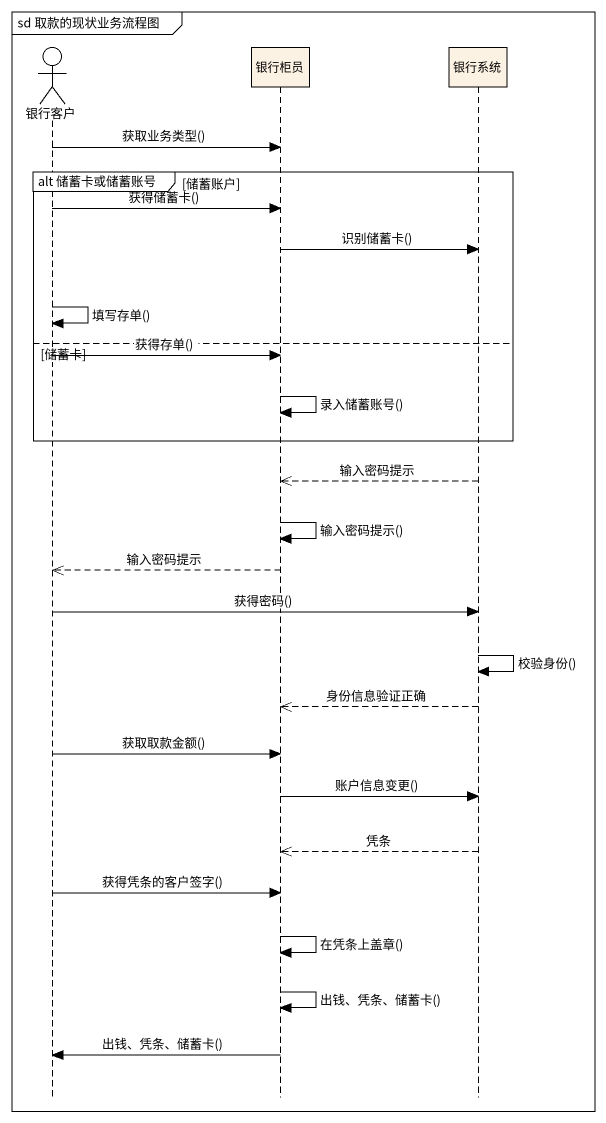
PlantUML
@startuml
mainframe sd 取款的现状业务流程图
hide footbox
actor 银行客户
participant 银行柜员
participant 银行系统

银行客户 -> 银行柜员 : 获取业务类型()
group alt 储蓄卡或储蓄账号 [储蓄账户]
  银行客户 -> 银行柜员 : 获得储蓄卡()
  银行柜员 -> 银行系统 : 识别储蓄卡()
  银行客户 -> 银行客户 : 填写存单()
else 储蓄卡
  银行客户 -> 银行柜员 : 获得存单()
  银行柜员 -> 银行柜员 : 录入储蓄账号()
end
银行系统 -->> 银行柜员 : 输入密码提示
银行柜员 -> 银行柜员 : 输入密码提示()
银行柜员 -->> 银行客户 : 输入密码提示
银行客户 -> 银行系统 : 获得密码()
银行系统 -> 银行系统 : 校验身份()
银行系统 -->> 银行柜员 : 身份信息验证正确
银行客户 -> 银行柜员 : 获取取款金额()
银行柜员 -> 银行系统 : 账户信息变更()
银行系统 -->> 银行柜员 : 凭条
银行客户 -> 银行柜员 : 获得凭条的客户签字()
银行柜员 -> 银行柜员 : 在凭条上盖章()
银行柜员 -> 银行柜员 : 出钱、凭条、储蓄卡()
银行柜员 -> 银行客户 : 出钱、凭条、储蓄卡()
@enduml
